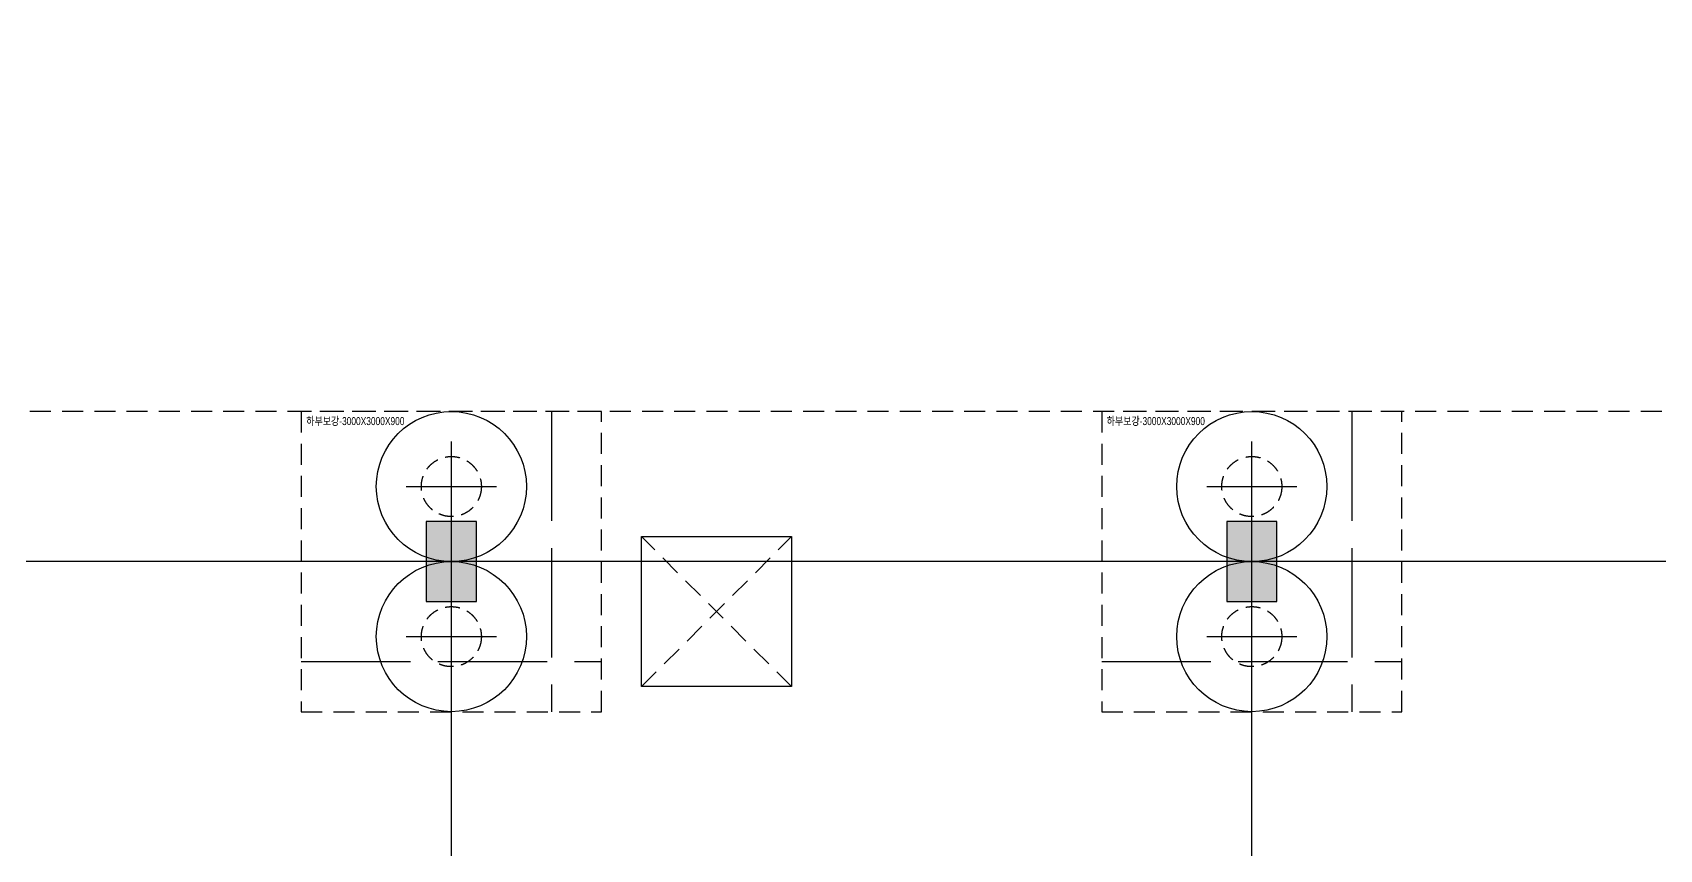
# Model space of a CAD drawing. Header units: millimetres. Extents: x 327808 to 2562540, y -728300 to 402793.
# Drawn here: x 814615 to 830875, y 169587 to 177751 of the extents above; entities that cross this region are included whole.
import ezdxf
from ezdxf.enums import TextEntityAlignment as Align

# ---------------------------------------------------------------- set-up
doc = ezdxf.new("R2010")
doc.units = ezdxf.units.MM
doc.header["$LTSCALE"] = 140
for name, pattern in [('XS-기초$0$CONTINOUS', [0]), ('XS-기초$0$HID', [2.3, 1.5, -0.8]), ('XS-기초$0$HID2', [7.5, 6, -1.5])]:
    doc.linetypes.add(name, pattern=pattern)
for name, color, linetype in [('XS-기초$0$252', 252, 'Continuous'), ('XS-기초$0$BAR-B', 2, 'XS-기초$0$HID2'), ('XS-기초$0$CEN-P', 14, 'XS-기초$0$CONTINOUS'), ('XS-기초$0$PILE-P', 4, 'XS-기초$0$HID'), ('XS-기초$0$WALL', 11, 'Continuous'), ('XS-기초$0$기초연단', 3, 'Continuous'), ('XS-기초$0$집수정-영구', 1, 'Continuous'), ('XS-기초$0$하부보강', 7, 'XS-기초$0$HID')]:
    doc.layers.add(name, color=color, linetype=linetype)
doc.layers.add('XS-기초$0$DEFPOINT', color=144, linetype='Continuous', plot=False)
doc.styles.add('돋음', font='')
doc.styles.get('돋음').set_extended_font_data('Dotum')

# ---------------------------------------------------------------- blocks, each defined once
blk = doc.blocks.new('XS-기초$0$A$C762E058C')
at = {"layer": 'XS-기초$0$252'}
h = blk.add_hatch(color=256, dxfattribs=at)
h.dxf.hatch_style = 1
h.paths.add_polyline_path([(27600, -111400), (26800, -111400), (26800, -111900), (27600, -111900)])
h.paths.add_polyline_path([(19500, -111400), (18700, -111400), (18700, -111900), (19500, -111900)])
h.paths.add_polyline_path([(22350, -115100), (22350, -114300), (21850, -114300), (21850, -115100)])
h.paths.add_polyline_path([(22350, -117500), (22350, -116700), (21850, -116700), (21850, -117500)])
h.paths.add_polyline_path([(27850, -115100), (27850, -114300), (27350, -114300), (27350, -115100)])
h.paths.add_polyline_path([(27850, -117500), (27850, -116700), (27350, -116700), (27350, -117500)])
h.paths.add_polyline_path([(18900, -115100), (18900, -114300), (18400, -114300), (18400, -115100)])
h.paths.add_polyline_path([(18900, -117500), (18900, -116700), (18400, -116700), (18400, -117500)])
h.paths.add_polyline_path([(22350, -124300), (22350, -123500), (21850, -123500), (21850, -124300)])
h.paths.add_polyline_path([(27850, -124300), (27850, -123500), (27350, -123500), (27350, -124300)])
h.paths.add_polyline_path([(18900, -124300), (18900, -123500), (18400, -123500), (18400, -124300)])
h.paths.add_polyline_path([(27600, -95200), (26800, -95200), (26800, -95700), (27600, -95700)])
h.paths.add_polyline_path([(27600, -103300), (26800, -103300), (26800, -103800), (27600, -103800)])
h.paths.add_polyline_path([(19500, -103300), (18700, -103300), (18700, -103800), (19500, -103800)])
h.paths.add_polyline_path([(19500, -95200), (18700, -95200), (18700, -95700), (19500, -95700)])
h.paths.add_polyline_path([(19500, -87100), (18700, -87100), (18700, -87600), (19500, -87600)])
h.paths.add_polyline_path([(26900, -72000), (26900, -71200), (26400, -71200), (26400, -72000)])
h.paths.add_polyline_path([(18900, -72000), (18900, -71200), (18400, -71200), (18400, -72000)])
h.paths.add_polyline_path([(27600, -87100), (26800, -87100), (26800, -87600), (27600, -87600)])
h.paths.add_polyline_path([(27600, -79000), (26800, -79000), (26800, -79500), (27600, -79500)])
h.paths.add_polyline_path([(19500, -79000), (18700, -79000), (18700, -79500), (19500, -79500)])
h.paths.add_polyline_path([(6100, -79000), (5300, -79000), (5300, -79500), (6100, -79500)])
h.paths.add_polyline_path([(11655, -79000), (10855, -79000), (10855, -79500), (11655, -79500)])
h.paths.add_polyline_path([(6100, -71500), (5300, -71500), (5300, -72000), (6100, -72000)])
h.paths.add_polyline_path([(13600, -72000), (13600, -71200), (13100, -71200), (13100, -72000)])
h.paths.add_polyline_path([(35050, -111400), (34250, -111400), (34250, -111900), (35050, -111900)])
h.paths.add_polyline_path([(39950, -111400), (39150, -111400), (39150, -111900), (39950, -111900)])
h.paths.add_polyline_path([(44450, -111400), (43650, -111400), (43650, -111900), (44450, -111900)])
h.paths.add_polyline_path([(35050, -79000), (34250, -79000), (34250, -79500), (35050, -79500)])
h.paths.add_polyline_path([(39950, -79000), (39150, -79000), (39150, -79500), (39950, -79500)])
h.paths.add_polyline_path([(44450, -79000), (43650, -79000), (43650, -79500), (44450, -79500)])
h.paths.add_polyline_path([(35050, -87100), (34250, -87100), (34250, -87600), (35050, -87600)])
h.paths.add_polyline_path([(39950, -87100), (39150, -87100), (39150, -87600), (39950, -87600)])
h.paths.add_polyline_path([(44450, -87100), (43650, -87100), (43650, -87600), (44450, -87600)])
h.paths.add_polyline_path([(35050, -95200), (34250, -95200), (34250, -95700), (35050, -95700)])
h.paths.add_polyline_path([(39950, -95200), (39150, -95200), (39150, -95700), (39950, -95700)])
h.paths.add_polyline_path([(44450, -95200), (43650, -95200), (43650, -95700), (44450, -95700)])
h.paths.add_polyline_path([(35050, -103300), (34250, -103300), (34250, -103800), (35050, -103800)])
h.paths.add_polyline_path([(39950, -103300), (39150, -103300), (39150, -103800), (39950, -103800)])
h.paths.add_polyline_path([(44450, -103300), (43650, -103300), (43650, -103800), (44450, -103800)])
h.paths.add_polyline_path([(51900, -79000), (51100, -79000), (51100, -79500), (51900, -79500)])
h.paths.add_polyline_path([(51900, -87100), (51100, -87100), (51100, -87600), (51900, -87600)])
h.paths.add_polyline_path([(51900, -95200), (51100, -95200), (51100, -95700), (51900, -95700)])
h.paths.add_polyline_path([(51900, -103300), (51100, -103300), (51100, -103800), (51900, -103800)])
h.paths.add_polyline_path([(51900, -111400), (51100, -111400), (51100, -111900), (51900, -111900)])
h.paths.add_polyline_path([(39800, -72000), (39800, -71200), (39300, -71200), (39300, -72000)])
h.paths.add_polyline_path([(34900, -72000), (34900, -71200), (34400, -71200), (34400, -72000)])
h.paths.add_polyline_path([(52250, -71500), (51450, -71500), (51450, -72000), (52250, -72000)])
h.paths.add_polyline_path([(44300, -72000), (44300, -71200), (43800, -71200), (43800, -72000)])
h.paths.add_polyline_path([(44450, -123500), (43050, -123500), (43050, -124000), (44450, -124000)])
h.paths.add_polyline_path([(35450, -124300), (35450, -123500), (34950, -123500), (34950, -124300)])
h.paths.add_polyline_path([(60300, -124300), (60300, -123500), (59800, -123500), (59800, -124300)])
h.paths.add_polyline_path([(52300, -124300), (52300, -123500), (51800, -123500), (51800, -124300)])
h.paths.add_polyline_path([(60000, -117000), (59200, -117000), (59200, -117500), (60000, -117500)])
h.paths.add_polyline_path([(44450, -117000), (43050, -117000), (43050, -117500), (44450, -117500)])
h.paths.add_polyline_path([(51900, -117000), (51100, -117000), (51100, -117500), (51900, -117500)])
h.paths.add_polyline_path([(60000, -79000), (59200, -79000), (59200, -79500), (60000, -79500)])
h.paths.add_polyline_path([(60000, -87100), (59200, -87100), (59200, -87600), (60000, -87600)])
h.paths.add_polyline_path([(60000, -95200), (59200, -95200), (59200, -95700), (60000, -95700)])
h.paths.add_polyline_path([(60000, -103300), (59200, -103300), (59200, -103800), (60000, -103800)])
h.paths.add_polyline_path([(60000, -111400), (59200, -111400), (59200, -111900), (60000, -111900)])
h.paths.add_polyline_path([(60350, -71500), (59550, -71500), (59550, -72000), (60350, -72000)])
blk = doc.blocks.new('XS-기초$0$PILE-P')
at = {"layer": 'XS-기초$0$DEFPOINT'}
blk.add_circle((0, 0), 750, dxfattribs=at)
at = {"layer": 'XS-기초$0$PILE-P', "color": 4, "linetype": 'XS-기초$0$CONTINOUS'}
for p, q in [((0, -450), (0, 450)), ((-450, 0), (450, 0))]:
    blk.add_line(p, q, dxfattribs=at)
at = {"layer": 'XS-기초$0$PILE-P', "linetype": 'XS-기초$0$HID', "ltscale": 0.7}
blk.add_circle((0, 0), 300, dxfattribs=at)
blk = doc.blocks.new('XS-기초$0$집수정-1.5x1.5-영구')
at = {"layer": 'XS-기초$0$집수정-영구', "linetype": 'XS-기초$0$HID'}
for p, q in [((1500, 0), (0, 1500)), ((0, 0), (1500, 1500))]:
    blk.add_line(p, q, dxfattribs=at)
at = {"layer": 'XS-기초$0$집수정-영구'}
blk.add_lwpolyline([(0, 0), (0, 1500), (1500, 1500), (1500, 0)], close=True, dxfattribs=at)
blk = doc.blocks.new('XS-기초$0$영구집수정')
at = {"layer": 'XS-기초$0$집수정-영구'}
blk.add_blockref('XS-기초$0$집수정-1.5x1.5-영구', (53950, -125150), dxfattribs=at)
blk = doc.blocks.new('XS-기초$0$하부보강')
at = {"layer": 'XS-기초$0$BAR-B', "ltscale": 1.3}
for p, q in [((1000, 1500), (1000, -1500)), ((-1500, -1000), (1500, -1000))]:
    blk.add_line(p, q, dxfattribs=at)
at = {"layer": 'XS-기초$0$하부보강', "linetype": 'XS-기초$0$HID'}
blk.add_lwpolyline([(-1500, -1500), (1500, -1500), (1500, 1500), (-1500, 1500)], close=True, dxfattribs=at)
at = {"layer": 'XS-기초$0$DEFPOINT', "color": 1, "style": '돋음', "width": 0.8}
blk.add_text('하부보강-3000X3000X900', height=80, dxfattribs=at).set_placement((-1450, 1404), align=Align.MIDDLE_LEFT)

msp = doc.modelspace()

# ---------------------------------------------------------------- linework, layer by layer
at = {"layer": 'XS-기초$0$CEN-P'}
for p, q in [((818800.4, 146453.9), (818800.4, 173463.9)), ((826800.4, 146453.9), (826800.4, 173463.9)), ((955930.4, 172463.9), (731950.4, 172463.9))]:
    msp.add_line(p, q, dxfattribs=at)
at = {"layer": 'XS-기초$0$WALL'}
for p, q in [((819050.4, 172863.9), (818550.4, 172863.9)), ((818550.4, 172863.9), (818550.4, 172063.9)), ((819050.4, 172063.9), (819050.4, 172863.9)), ((827050.4, 172863.9), (826550.4, 172863.9)), ((826550.4, 172863.9), (826550.4, 172063.9)), ((827050.4, 172063.9), (827050.4, 172863.9)), ((818550.4, 172063.9), (819050.4, 172063.9)), ((826550.4, 172063.9), (827050.4, 172063.9))]:
    msp.add_line(p, q, dxfattribs=at)
at = {"layer": 'XS-기초$0$기초연단', "linetype": 'XS-기초$0$HID'}
msp.add_line((834440.4, 173963.9), (812000.4, 173963.9), dxfattribs=at)

# ---------------------------------------------------------------- block references
at = {"layer": 'XS-기초$0$252'}
msp.add_blockref('XS-기초$0$A$C762E058C', (766750.4, 296363.9), dxfattribs=at)
at = {"layer": 'XS-기초$0$PILE-P'}
for p in [(818800.4, 173213.9), (826800.4, 173213.9), (818800.4, 171713.9), (826800.4, 171713.9)]:
    msp.add_blockref('XS-기초$0$PILE-P', p, dxfattribs=at)
at = {"layer": 'XS-기초$0$집수정-영구'}
msp.add_blockref('XS-기초$0$영구집수정', (766750.4, 296363.9), dxfattribs=at)
at = {"layer": 'XS-기초$0$하부보강'}
for p in [(818800.4, 172463.9), (826800.4, 172463.9)]:
    msp.add_blockref('XS-기초$0$하부보강', p, dxfattribs=at)

doc.saveas('drawing.dxf')
